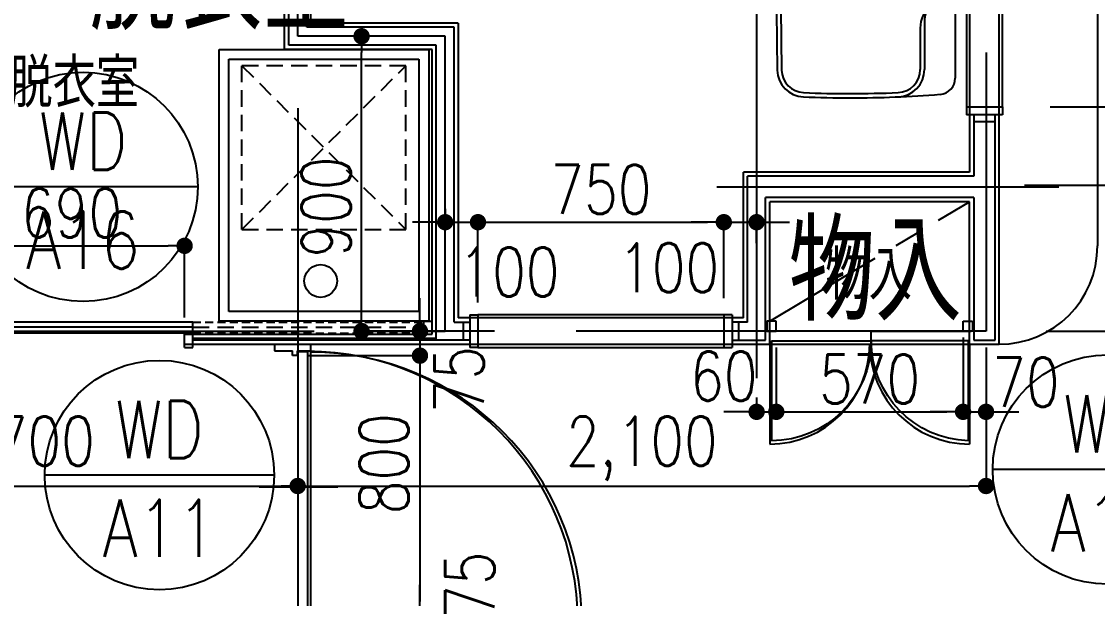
# Model space of a CAD drawing. Header units: millimetres. Extents: x 15495 to 166182, y -39946 to 18307.
# Drawn here: x 112347 to 115630, y -31428 to -29666 of the extents above; entities that cross this region are included whole.
import ezdxf
from ezdxf.enums import TextEntityAlignment as Align

# ---------------------------------------------------------------- set-up
doc = ezdxf.new("R2010")
doc.units = ezdxf.units.MM
doc.header["$LTSCALE"] = 1000
for name, pattern in [('CENTER', [2, 1.25, -0.25, 0.25, -0.25]), ('WaterSpace_CENTER', [2, 1.25, -0.25, 0.25, -0.25]), ('WaterSpace_DASHED', [0.75, 0.5, -0.25]), ('WaterSpace_DASHED2', [0.375, 0.25, -0.125])]:
    doc.linetypes.add(name, pattern=pattern)
doc.layers.get('0').update_dxf_attribs({"linetype": 'CONTINUOUS'})
for name, color, linetype in [('DT_ID', 13, 'CONTINUOUS'), ('E_TEXT', 3, 'CONTINUOUS'), ('F_FITT1-100', 5, 'CONTINUOUS'), ('F_FITT1-50', 5, 'CONTINUOUS'), ('SINK-A_B_C_E_TYPE_A_SANI-100', 60, 'CONTINUOUS'), ('SINK-A_B_C_E_TYPE_A_SANI-50', 60, 'CONTINUOUS'), ('SINK-A_B_C_E_TYPE_DT_ID', 13, 'CONTINUOUS'), ('TF-A_SANI_KYOUTSU', 60, 'CONTINUOUS'), ('TF-DT_ID-100', 13, 'CONTINUOUS'), ('TF-E_DIM-50', 3, 'CONTINUOUS'), ('TF-E_TEXT-100', 3, 'CONTINUOUS'), ('TF-E_TEXT-50', 3, 'CONTINUOUS'), ('TF-F_FITT1-100', 5, 'CONTINUOUS'), ('TF-F_FITT1-50', 5, 'CONTINUOUS'), ('TF-H-AREA-50', 1, 'CENTER'), ('WaterSpace_F_FINI1-50', 190, 'CONTINUOUS'), ('WaterSpace_F_FITT1-100', 5, 'CONTINUOUS'), ('WaterSpace_F_FITT1-50', 5, 'CONTINUOUS'), ('WaterSpace_SP-A_ELSE-50', 6, 'CONTINUOUS'), ('WaterSpace_SP-A_SANI-100', 60, 'CONTINUOUS'), ('WaterSpace_SP-A_SANI-50', 60, 'CONTINUOUS'), ('WaterSpace_SP-A_SANI-KYOUTSU', 60, 'CONTINUOUS'), ('WaterSpace_SP-E_GRID-50', 1, 'WaterSpace_CENTER'), ('WaterSpace_SP-F_FINI1-100', 190, 'CONTINUOUS'), ('WaterSpace_SP-F_FINI1-50', 190, 'CONTINUOUS'), ('WaterSpace_SP-F_FITT1-100', 5, 'CONTINUOUS'), ('WaterSpace_SP-F_FITT1-50', 5, 'CONTINUOUS'), ('WaterSpace_SP-F_FITT2-100', 1, 'CONTINUOUS'), ('WaterSpace_SP-F_FITT2-50', 1, 'CONTINUOUS'), ('WaterSpace_SP-F_HIDE-100', 12, 'CONTINUOUS'), ('WaterSpace_SP-F_HIDE-50', 12, 'CONTINUOUS'), ('WaterSpace_SP-H-AREA-50', 1, 'WaterSpace_CENTER'), ('WaterSpace_SP-H_LINE1-100', 140, 'CONTINUOUS'), ('WaterSpace_SP-H_LINE1-50', 140, 'CONTINUOUS'), ('WaterSpace_SP-U_LGS-50', 120, 'CONTINUOUS')]:
    doc.layers.add(name, color=color, linetype=linetype)
doc.styles.add('DIM', font='romans.shx', dxfattribs={"width": 0.8, "bigfont": 'bigfont.shx'})
doc.styles.add('ROOM', font='romans.shx', dxfattribs={"width": 0.8, "bigfont": 'bigfont.shx'})
doc.styles.add('SINK-A_B_C_E_TYPE_STANDARD', font='TXT', dxfattribs={"bigfont": 'BIGFONT'})
doc.styles.get("Standard").update_dxf_attribs({"font": 'txt.shx', "bigfont": 'bigfont.shx'})
doc.dimstyles.new('DIM50_3_3', dxfattribs={"dimscale": 50, "dimtxt": 3, "dimasz": 1, "dimexe": 0, "dimexo": 1, "dimgap": 0.5, "dimtad": 1, "dimdec": 1, "dimdsep": 46, "dimlunit": 6, "dimtxsty": 'DIM', "dimblk1": 'DOT', "dimblk2": 'DOT', "dimsah": 1, "dimcen": 1, "dimclrd": 256, "dimclre": 256, "dimclrt": 256, "dimadec": 0, "dimazin": 0, "dimtfac": 1, "dimtdec": 1, "dimtix": 1, "dimtmove": 2, "dimatfit": 3, "dimldrblk": 'DOT', "dimfxl": 1, "dimtvp": 0.833333, "dimtolj": 1, "dimarcsym": 0})

# ---------------------------------------------------------------- blocks, each defined once
blk = doc.blocks.new('ROOM')
at = {"layer": 'DT_ID', "flags": 1}
for tag, p in [('室番号', (0, 500)), ('面積', (0, -500)), ('内装制限', (0, -1000)), ('仕上レベル', (0, -1500)), ('スラブレベル', (0, -2000)), ('天井高', (0, -2500)), ('床下地', (0, -3000)), ('床仕上', (0, -3500)), ('巾木高さ', (0, -4000)), ('巾木仕上', (0, -4500)), ('壁下地', (0, -5000)), ('壁仕上', (0, -5500)), ('天井下地', (0, -6000)), ('天井仕上', (0, -6500)), ('見切縁', (0, -7000)), ('備考', (0, -7500))]:
    blk.add_attdef(tag, p, '', height=300, dxfattribs=at)
at = {"layer": 'E_TEXT', "style": 'ROOM', "width": 0.8}
blk.add_attdef('室名', (0, 0), '', height=300, dxfattribs=at)
blk = doc.blocks.new('SINK-A_B_C_E_TYPE_sink-1_2250')
at = {"layer": 'SINK-A_B_C_E_TYPE_A_SANI-100', "linetype": 'Continuous'}
for p, q in [((0, 0), (0, -650)), ((0, 0), (0, -650)), ((2250, 0), (2250, -650)), ((2250, 0), (2250, -650)), ((1297.5, -44), (1962.5, -44)), ((1297.5, -44), (1962.5, -44)), ((1321.1, -586.8), (1500.3, -589.4)), ((1321.1, -586.8), (1500.3, -589.4)), ((1502, -589.5), (1630, -590)), ((1502, -589.5), (1630, -590)), ((1630, -590), (1758, -589.5)), ((1630, -590), (1758, -589.5)), ((1759.8, -589.4), (1938.9, -586.8)), ((1759.8, -589.4), (1938.9, -586.8)), ((0, -650), (2250, -650)), ((0, -650), (2250, -650))]:
    blk.add_line(p, q, dxfattribs=at)
for centre, radius in [((450, -261), 65), ((450, -261), 65), ((582, -456), 72.5), ((582, -456), 72.5)]:
    blk.add_circle(centre, radius, dxfattribs=at)
for centre, radius, start, end in [((1297.5, -94), 50, 90, 175.5283), ((1297.5, -94), 50, 90, 175.5283), ((1962.5, -94), 50, 4.4717, 90), ((1962.5, -94), 50, 4.4717, 90), ((4750, -364), 3513, 175.5283, 180), ((4750, -364), 3513, 175.5283, 180), ((-1490, -364), 3513, 0, 4.4717), ((-1490, -364), 3513, 0, 4.4717), ((318, -456), 72.5, 90, 87.6285), ((318, -456), 72.5, 90, 87.6285), ((4750, -364), 3513, 180, 182.3366), ((4750, -364), 3513, 180, 182.3366), ((-1490, -364), 3513, 357.6634, 0), ((-1490, -364), 3513, 357.6634, 0), ((1322.9, -503.8), 83, 182.3366, 268.8212), ((1322.9, -503.8), 83, 182.3366, 268.8212), ((1937.1, -503.8), 83, 271.1788, 357.6634), ((1937.1, -503.8), 83, 271.1788, 357.6634)]:
    blk.add_arc(centre, radius, start, end, dxfattribs=at)
at = {"layer": 'SINK-A_B_C_E_TYPE_A_SANI-50', "linetype": 'Continuous'}
for p, q in [((0, 0), (0, -650)), ((2250, 0), (2250, -650)), ((1297.5, -44), (1962.5, -44)), ((731, -72), (169, -72)), ((139, -580), (139, -102)), ((761, -580), (761, -102)), ((1469.3, -138), (1323, -138)), ((1449.3, -151), (1323, -151)), ((1790.7, -138), (1937, -138)), ((1810.7, -151), (1937, -151)), ((1321.1, -586.8), (1500.3, -589.4)), ((1321.4, -573.8), (1508, -576.5)), ((1502, -589.5), (1630, -590)), ((1509.7, -576.5), (1748.8, -576.5)), ((1630, -590), (1758, -589.5)), ((1750.5, -576.5), (1938.6, -573.8)), ((1759.8, -589.4), (1938.9, -586.8)), ((731, -610), (169, -610)), ((0, -650), (2250, -650))]:
    blk.add_line(p, q, dxfattribs=at)
for centre, radius in [((1466, -91), 17.5), ((1630, -194), 90.7), ((450, -261), 65), ((582, -456), 72.5)]:
    blk.add_circle(centre, radius, dxfattribs=at)
for centre, radius, start, end in [((1297.5, -94), 50, 90, 175.5283), ((1630, -200), 138, 39.3915, 140.6085), ((1962.5, -94), 50, 4.4717, 90), ((169, -102), 30, 90, 180), ((731, -102), 30, 0, 90), ((4750, -364), 3513, 175.5283, 180), ((-1490, -364), 3513, 0, 4.4717), ((1449.3, -61), 90, 270, 322.4359), ((1469.3, -68), 70, 270, 320.6085), ((1790.7, -68), 70, 219.3915, 270), ((1810.7, -61), 90, 217.5642, 270), ((1323, -221), 83, 90, 177.6105), ((1323, -221), 70, 90, 177.6105), ((1937, -221), 83, 2.3894, 90), ((1937, -221), 70, 2.3894, 90), ((4750, -364), 3500, 177.6105, 180), ((-1490, -364), 3500, 0, 2.3894), ((318, -456), 72.5, 90, 87.6285), ((4750, -364), 3513, 180, 182.3366), ((4750, -364), 3500, 180, 182.3366), ((-1490, -364), 3500, 357.6634, 0), ((-1490, -364), 3513, 357.6634, 0), ((1322.9, -503.8), 83, 182.3366, 268.8212), ((1322.9, -503.8), 70, 182.3366, 268.8212), ((1937.1, -503.8), 70, 271.1788, 357.6634), ((1937.1, -503.8), 83, 271.1788, 357.6634), ((169, -580), 30, 180, 270), ((731, -580), 30, 270, 0)]:
    blk.add_arc(centre, radius, start, end, dxfattribs=at)
at = {"layer": 'SINK-A_B_C_E_TYPE_DT_ID', "style": 'SINK-A_B_C_E_TYPE_STANDARD', "flags": 1}
for tag, p in [('KTメーカー', (3312.6, 559.4)), ('KT品番', (3312.6, 43.1)), ('KT価格', (3312.6, -456.9)), ('KT取付個所', (3312.6, -852.2)), ('KT寸法（W）', (3321.5, -1319)), ('KT寸法（D）', (3345.3, -1741.7)), ('KTカウンター', (3348.4, -2139.5)), ('KT調理器具', (3348.4, -2556.1)), ('KT水栓金具', (3348.4, -3056.1)), ('KT特記事項', (3348.4, -3531.9))]:
    blk.add_attdef(tag, p, '', height=250, dxfattribs=at)
blk = doc.blocks.new('SINK-A_B_C_E_TYPE')
at = {"layer": 'SINK-A_B_C_E_TYPE_DT_ID', "linetype": 'Continuous'}
blk.add_blockref('SINK-A_B_C_E_TYPE_sink-1_2250', (0, 0), dxfattribs=at)
blk.add_blockref('SINK-A_B_C_E_TYPE_sink-1_2250', (0, 0), dxfattribs=at)
blk = doc.blocks.new('WaterSpace_WD-A16_100')
at = {"layer": 'WaterSpace_F_FITT1-100'}
blk.add_line((715, 51.5), (5, 51.5), dxfattribs=at)
at = {"layer": 'WaterSpace_F_FITT1-100', "linetype": 'WaterSpace_DASHED', "ltscale": 0.1}
blk.add_line((715, 51.5), (1420, 51.5), dxfattribs=at)
blk = doc.blocks.new('WaterSpace_WD-A16_50')
at = {"layer": 'WaterSpace_F_FINI1-50'}
blk.add_line((740, 31), (1470, 31), dxfattribs=at)
at = {"layer": 'WaterSpace_F_FITT1-50'}
for p, q in [((0, 90), (25, 90)), ((0, -10.000125), (0, 90)), ((25, -10.000125), (25, 90)), ((30, 34), (30, 67)), ((740, 67), (30, 67)), ((740, 34), (740, 67)), ((1445, 31), (1445, 70)), ((1445, 70), (1470, 70)), ((740, 34), (30, 34)), ((740, 31), (715, 31)), ((715, -10.000125), (715, 31)), ((740, -10.000125), (740, 31)), ((0, -10.000125), (25, -10.000125)), ((715, -10.00025), (740, -10.00025))]:
    blk.add_line(p, q, dxfattribs=at)
at = {"layer": 'WaterSpace_F_FITT1-50', "linetype": 'WaterSpace_DASHED2', "ltscale": 0.1}
for p, q in [((740, 67), (1445, 67)), ((740, 34), (1445, 34))]:
    blk.add_line(p, q, dxfattribs=at)
blk = doc.blocks.new('WaterSpace_WD-A18_100')
at = {"layer": 'WaterSpace_F_FITT1-100'}
for p, q in [((0, 0), (0, 305)), ((610, 0), (610, 305))]:
    blk.add_line(p, q, dxfattribs=at)
for centre, start, end in [((0, 0), 0, 90), ((610, 0), 90, 180)]:
    blk.add_arc(centre, 305, start, end, dxfattribs=at)
blk = doc.blocks.new('WaterSpace_WD-A18_50')
at = {"layer": 'WaterSpace_F_FITT1-50'}
for p, q in [((-605, -10), (-605, 295)), ((-5, -10), (-5, 294.8)), ((-605, -10), (-300, -10)), ((-300, -10), (-300, -40)), ((-5, -10), (-300, -10))]:
    blk.add_line(p, q, dxfattribs=at)
at = {"layer": 'WaterSpace_F_FITT1-50', "linetype": 'Continuous'}
for p, q in [((-619, -40), (-590, -40)), ((-619, -70), (-619, -40)), ((-590, -40), (-590, -70)), ((-20, -40), (-20, -70)), ((9, -40), (-20, -40)), ((9, -70), (9, -40)), ((-590, -70), (-619, -70)), ((-20, -70), (9, -70))]:
    blk.add_line(p, q, dxfattribs=at)
at = {"layer": 'WaterSpace_F_FITT1-50'}
for centre, start, end in [((-605, -10), 360, 90), ((5, -10), 91.8789, 180)]:
    blk.add_arc(centre, 305, start, end, dxfattribs=at)
blk = doc.blocks.new('WaterSpace')
at = {"layer": 'WaterSpace_SP-A_ELSE-50'}
blk.add_line((2440, -490), (2440, -2590), dxfattribs=at)
blk.add_arc((2140, -2590), 300, 270, 0, dxfattribs=at)
at = {"layer": 'WaterSpace_SP-A_SANI-100'}
for p, q in [((-240, -2820), (-240, -1990)), ((-240, -1990), (400, -1990)), ((400, -1990), (400, -2820)), ((400, -2820), (-240, -2820))]:
    blk.add_line(p, q, dxfattribs=at)
at = {"layer": 'WaterSpace_SP-A_SANI-50'}
for p, q in [((-240, -2820), (-240, -1990)), ((-240, -2820), (-240, -1990)), ((-240, -1990), (400, -1990)), ((-240, -1990), (400, -1990)), ((400, -1990), (400, -2820)), ((400, -1990), (400, -2820)), ((-210, -2790), (-210, -2020)), ((-210, -2790), (-210, -2020)), ((-210, -2020), (370, -2020)), ((-210, -2020), (370, -2020)), ((370, -2020), (370, -2790)), ((370, -2020), (370, -2790)), ((34.6, -2661.6), (45, -2653.7)), ((34.6, -2661.6), (45, -2653.7)), ((45, -2653.7), (57.1, -2648.7)), ((45, -2653.7), (57.1, -2648.7)), ((57.1, -2648.7), (70, -2647)), ((57.1, -2648.7), (70, -2647)), ((70, -2647), (82.9, -2648.7)), ((70, -2647), (82.9, -2648.7)), ((82.9, -2648.7), (95, -2653.7)), ((82.9, -2648.7), (95, -2653.7)), ((95, -2653.7), (105.4, -2661.6)), ((95, -2653.7), (105.4, -2661.6)), ((20, -2697), (21.7, -2684.1)), ((20, -2697), (21.7, -2684.1)), ((21.7, -2684.1), (26.7, -2672)), ((21.7, -2684.1), (26.7, -2672)), ((26.7, -2672), (34.6, -2661.6)), ((26.7, -2672), (34.6, -2661.6)), ((105.4, -2661.6), (113.3, -2672)), ((105.4, -2661.6), (113.3, -2672)), ((113.3, -2672), (118.3, -2684.1)), ((113.3, -2672), (118.3, -2684.1)), ((118.3, -2684.1), (120, -2697)), ((118.3, -2684.1), (120, -2697)), ((21.7, -2709.9), (20, -2697)), ((21.7, -2709.9), (20, -2697)), ((26.7, -2722), (21.7, -2709.9)), ((26.7, -2722), (21.7, -2709.9)), ((34.6, -2732.4), (26.7, -2722)), ((34.6, -2732.4), (26.7, -2722)), ((113.3, -2722), (105.4, -2732.4)), ((113.3, -2722), (105.4, -2732.4)), ((118.3, -2709.9), (113.3, -2722)), ((118.3, -2709.9), (113.3, -2722)), ((120, -2697), (118.3, -2709.9)), ((120, -2697), (118.3, -2709.9)), ((45, -2740.3), (34.6, -2732.4)), ((45, -2740.3), (34.6, -2732.4)), ((57.1, -2745.3), (45, -2740.3)), ((57.1, -2745.3), (45, -2740.3)), ((70, -2747), (57.1, -2745.3)), ((70, -2747), (57.1, -2745.3)), ((82.9, -2745.3), (70, -2747)), ((82.9, -2745.3), (70, -2747)), ((95, -2740.3), (82.9, -2745.3)), ((95, -2740.3), (82.9, -2745.3)), ((105.4, -2732.4), (95, -2740.3)), ((105.4, -2732.4), (95, -2740.3)), ((370, -2790), (-210, -2790)), ((370, -2790), (-210, -2790)), ((400, -2820), (-240, -2820)), ((400, -2820), (-240, -2820))]:
    blk.add_line(p, q, dxfattribs=at)
at = {"layer": 'WaterSpace_SP-E_GRID-50'}
for p, q in [((1400, -2276.4), (1400, -2993.8)), ((1400, -2276.4), (1400, -2993.8)), ((1278.5, -2410), (2321.7, -2410))]:
    blk.add_line(p, q, dxfattribs=at)
at = {"layer": 'WaterSpace_SP-F_FINI1-100'}
for p, q in [((40, -1910), (40, -105)), ((-40, -1990), (-40, -1490)), ((490, -1910), (40, -1910)), ((490, -1910), (490, -2810)), ((410, -1990), (-40, -1990)), ((410, -1990), (-40, -1990)), ((410, -2859), (410, -1990)), ((2050, -2165), (2050, -2365)), ((2140, -2890), (2140, -2165)), ((1360, -2810), (1360, -2365)), ((2050, -2365), (1360, -2365)), ((2050, -2455), (1440, -2455)), ((1440, -2890), (1440, -2455)), ((2050, -2890), (2050, -2455)), ((550, -2810), (490, -2810)), ((1360, -2810), (1300, -2810)), ((-345, -2890), (-345, -2859)), ((-345, -2859), (410, -2859)), ((-345, -2890), (-70.3, -2890)), ((39.7, -2890), (550, -2890)), ((1300, -2890), (1440, -2890)), ((2050, -2890), (2140, -2890))]:
    blk.add_line(p, q, dxfattribs=at)
at = {"layer": 'WaterSpace_SP-F_FINI1-50'}
for p, q in [((40, -1910), (40, -105)), ((-40, -1990), (-40, -1490)), ((490, -1910), (40, -1910)), ((490, -1910), (490, -2810)), ((410, -1990), (-40, -1990)), ((410, -2820), (410, -1990)), ((2050, -2190), (2050, -2365)), ((2140, -2890), (2140, -2190)), ((1360, -2810), (1360, -2365)), ((2050, -2365), (1360, -2365)), ((1440, -2820), (1440, -2455)), ((2050, -2455), (1440, -2455)), ((2050, -2820), (2050, -2455)), ((525, -2810), (490, -2810)), ((1360, -2810), (1325, -2810)), ((1440, -2890), (1440, -2850)), ((2050, -2890), (2050, -2850)), ((-320, -2890), (525, -2890)), ((1325, -2890), (1440, -2890)), ((2050, -2890), (2140, -2890))]:
    blk.add_line(p, q, dxfattribs=at)
at = {"layer": 'WaterSpace_SP-F_FITT1-100'}
for p, q in [((2050, -2165), (2140, -2165)), ((550, -2810), (550, -2890)), ((1300, -2810), (1300, -2890)), ((1440, -2890), (2050, -2890))]:
    blk.add_line(p, q, dxfattribs=at)
at = {"layer": 'WaterSpace_SP-F_FITT1-50'}
for p, q in [((2040, -2165), (2040, -2190)), ((2040, -2165), (2150, -2165)), ((2150, -2165), (2150, -2190)), ((2150, -2190), (2040, -2190)), ((410, -2859), (410, -2820)), ((410, -2859), (410, -2820)), ((525, -2800), (550, -2800)), ((525, -2800), (525, -2900)), ((550, -2800), (550, -2900)), ((1325, -2800), (1300, -2800)), ((1300, -2800), (1300, -2900)), ((1325, -2800), (1325, -2900)), ((1750, -2850), (1445, -2850)), ((1750, -2850), (1445, -2850)), ((1750, -2850), (2055, -2850)), ((1750, -2850), (2055, -2850)), ((385, -2859), (410, -2859)), ((385, -2859), (410, -2859)), ((550, -2900), (525, -2900)), ((1300, -2900), (1325, -2900))]:
    blk.add_line(p, q, dxfattribs=at)
at = {"layer": 'WaterSpace_SP-F_FITT2-100'}
for p, q in [((2050, -1265), (2050, -2165)), ((2140, -2165), (2140, -1265))]:
    blk.add_line(p, q, dxfattribs=at)
at = {"layer": 'WaterSpace_SP-F_FITT2-50'}
for p, q in [((2040, -1265), (2040, -2165)), ((2040, -1265), (2040, -2165)), ((2150, -2165), (2150, -1265)), ((2150, -2165), (2150, -1265))]:
    blk.add_line(p, q, dxfattribs=at)
at = {"layer": 'WaterSpace_SP-F_HIDE-100', "ltscale": 0.2}
for p, q in [((1300, -2810), (550, -2810)), ((550, -2890), (1300, -2890))]:
    blk.add_line(p, q, dxfattribs=at)
at = {"layer": 'WaterSpace_SP-F_HIDE-50', "ltscale": 0.2}
for p, q in [((1300, -2800), (550, -2800)), ((550, -2900), (1300, -2900))]:
    blk.add_line(p, q, dxfattribs=at)
at = {"layer": 'WaterSpace_SP-H-AREA-50'}
for points in [[(0, 0), (2100, 0), (2100, -2850), (450, -2850), (450, -1950), (0, -1950), (0, 0)], [(0, -1450), (-1700, -1450), (-1700, -2850), (450, -2850), (450, -1950), (0, -1950), (0, -1450)], [(0, -1450), (-1700, -1450), (-1700, -2850), (450, -2850), (450, -1950), (0, -1950), (0, -1450)]]:
    blk.add_lwpolyline(points, dxfattribs=at)
at = {"layer": 'WaterSpace_SP-H_LINE1-100', "linetype": 'WaterSpace_DASHED2', "ltscale": 0.2}
for p, q in [((330, -2040), (-170, -2040)), ((-170, -2540), (330, -2040)), ((-170, -2040), (330, -2540)), ((-170, -2540), (-170, -2040)), ((330, -2540), (330, -2040)), ((-170, -2540), (330, -2540))]:
    blk.add_line(p, q, dxfattribs=at)
at = {"layer": 'WaterSpace_SP-H_LINE1-100', "linetype": 'WaterSpace_CENTER', "ltscale": 0.3}
blk.add_line((1440, -2820), (2050, -2455), dxfattribs=at)
at = {"layer": 'WaterSpace_SP-H_LINE1-50', "linetype": 'WaterSpace_DASHED2', "ltscale": 0.2}
for p, q in [((330, -2040), (-170, -2040)), ((-170, -2040), (330, -2540)), ((-170, -2540), (330, -2040)), ((-170, -2540), (-170, -2040)), ((330, -2040), (-170, -2040)), ((-170, -2040), (330, -2540)), ((-170, -2540), (330, -2040)), ((-170, -2540), (-170, -2040)), ((330, -2540), (330, -2040)), ((330, -2540), (330, -2040)), ((-170, -2540), (330, -2540)), ((-170, -2540), (330, -2540))]:
    blk.add_line(p, q, dxfattribs=at)
at = {"layer": 'WaterSpace_SP-H_LINE1-50', "linetype": 'WaterSpace_CENTER', "ltscale": 0.3}
blk.add_line((1440, -2820), (2050, -2455), dxfattribs=at)
blk.add_line((1440, -2820), (2050, -2455), dxfattribs=at)
at = {"layer": 'WaterSpace_SP-U_LGS-50'}
for p, q in [((27.5, -1922.5), (27.5, -75)), ((-27.5, -1977.5), (-27.5, -1477.5)), ((477.5, -1922.5), (27.5, -1922.5)), ((477.5, -2822.5), (477.5, -1922.5)), ((422.5, -1977.5), (-27.5, -1977.5)), ((422.5, -2877.5), (422.5, -1977.5)), ((2062.5, -2190), (2062.5, -2377)), ((2127.5, -2877.5), (2127.5, -2190)), ((2062.5, -2210), (2127.5, -2210)), ((1372.5, -2822.5), (1372.5, -2377)), ((2062.5, -2377), (1372.5, -2377)), ((2062.5, -2442.5), (1427.5, -2442.5)), ((1427.5, -2877.5), (1427.5, -2442.5)), ((2062.5, -2442.5), (2062.5, -2877.5)), ((477.5, -2822.5), (525, -2822.5)), ((505, -2822.5), (505, -2877.5)), ((1372.5, -2822.5), (1325, -2822.5)), ((1345, -2822.5), (1345, -2877.5)), ((-320, -2871.5), (422.5, -2871.5)), ((525, -2877.5), (-320, -2877.5)), ((1325, -2877.5), (1427.5, -2877.5)), ((2062.5, -2877.5), (2127.5, -2877.5))]:
    blk.add_line(p, q, dxfattribs=at)
at = {"layer": 'WaterSpace_SP-A_SANI-KYOUTSU', "rotation": 270}
blk.add_blockref('SINK-A_B_C_E_TYPE', (2050, -115), dxfattribs=at)
at = {"layer": 'WaterSpace_SP-F_FITT1-100'}
blk.add_blockref('WaterSpace_WD-A16_100', (-1035, -2890), dxfattribs=at)
at = {"layer": 'WaterSpace_SP-F_FITT1-100', "rotation": 180}
blk.add_blockref('WaterSpace_WD-A18_100', (2050, -2890), dxfattribs=at)
at = {"layer": 'WaterSpace_SP-F_FITT1-50'}
blk.add_blockref('WaterSpace_WD-A16_50', (-1060, -2890), dxfattribs=at)
at = {"layer": 'WaterSpace_SP-F_FITT1-50', "yscale": -1}
blk.add_blockref('WaterSpace_WD-A18_50', (2050, -2890), dxfattribs=at)
blk = doc.blocks.new('TATEGU-KIGOU')
at = {"color": 2}
blk.add_line((350, 0), (-350, 0), dxfattribs=at)
blk.add_circle((0, 0), 350, dxfattribs=at)
at = {"color": 2, "style": 'ROOM', "width": 0.8}
for tag, p in [('建具種別', (0, 51.6)), ('建具番号', (0, -250.1))]:
    blk.add_attdef(tag, text='', height=175, dxfattribs=at).set_placement(p, align=Align.CENTER)
at = {"flags": 1}
for tag, p in [('内法寸法（W）', (-414, -713.8)), ('内法寸法（H）', (-414, -1063.8)), ('階', (-373.6, -1414.3)), ('部屋名', (-373.6, -1786.8)), ('メーカー名', (-373.6, -2148.9)), ('値段', (-373.6, -2498.9)), ('重量', (-373.6, -2848.9)), ('建具形状', (-373.6, -3199)), ('開閉方式', (-373.6, -3549)), ('取付場所', (-373.6, -3899)), ('見込', (-373.6, -4296.3)), ('扉厚', (-373.6, -4646.3)), ('仕上', (-373.6, -4996.3)), ('ガラス', (-373.6, -5346.3)), ('建具金物', (-373.6, -5696.3)), ('枠形状', (-373.6, -6046.3)), ('沓摺形状', (-373.6, -6396.3)), ('特記事項', (-373.6, -6746.3)), ('防火性能', (-373.6, -7096.3))]:
    blk.add_attdef(tag, p, '', height=175, dxfattribs=at)
blk = doc.blocks.new('WD-A11_100')
at = {"layer": 'F_FITT1-100'}
for q in [(-867.2, 415), (-40.2, -412.4)]:
    blk.add_line((-40, 415), q, dxfattribs=at)
blk.add_arc((-39.8, 415), 827.4, 180, 269.9719, dxfattribs=at)
blk = doc.blocks.new('TF-BLOCK_100')
at = {"layer": 'TF-A_SANI_KYOUTSU'}
blk.add_blockref('WaterSpace', (21900, 6500), dxfattribs=at)
at = {"layer": 'TF-DT_ID-100'}
for p, values in [((21245.25, 4090.17), {'建具種別': 'WD', '建具番号': 'A16'}), ((21478.25, 3210.49), {'建具種別': 'WD', '建具番号': 'A11'}), ((24370.38, 3227.36), {'建具種別': 'WD', '建具番号': 'A18'})]:
    blk.add_blockref('TATEGU-KIGOU', p, dxfattribs=at).add_auto_attribs(values)
at = {"layer": 'TF-E_TEXT-100'}
ref = blk.add_blockref('ROOM', (20472.55, 4568.92), dxfattribs=at)
ref.add_attrib('室名', '洗面・脱衣室', (20472.55, 4568.92), dxfattribs={"height": 300, "style": 'ROOM', "width": 0.8})
ref = blk.add_blockref('ROOM', (23397.84, 3681.56), dxfattribs=at)
ref.add_attrib('室名', '物入', (23397.84, 3681.56), dxfattribs={"height": 300, "style": 'ROOM', "width": 0.8})
at = {"layer": 'TF-F_FITT1-100', "xscale": -1, "yscale": -1}
blk.add_blockref('WD-A11_100', (21900, 3173.53), dxfattribs=at)
blk = doc.blocks.new('DOT')
at = {"color": 0, "linetype": 'ByBlock'}
blk.add_line((-0.5, 0), (-1, 0), dxfattribs=at)
at = {"color": 0, "linetype": 'ByBlock', "const_width": 0.5}
blk.add_lwpolyline([(-0.25, 0, 1), (0.25, 0, 1)], format="xyb", close=True, dxfattribs=at)
blk = doc.blocks.new('*D700')
at = {"layer": 'TF-E_DIM-50', "lineweight": -2}
for p, q in [((115219.6, -30631.4), (115219.6, -30857.9)), ((114649.6, -30661.4), (114649.6, -30857.9)), ((114699.6, -30857.9), (115169.6, -30857.9))]:
    blk.add_line(p, q, dxfattribs=at)
at = {"layer": 'TF-E_DIM-50', "lineweight": -2, "xscale": 50, "yscale": 50, "zscale": 50, "rotation": 180}
blk.add_blockref('DOT', (114649.6, -30857.9), dxfattribs=at)
at = {"layer": 'TF-E_DIM-50', "lineweight": -2, "xscale": 50, "yscale": 50, "zscale": 50}
blk.add_blockref('DOT', (115219.6, -30857.9), dxfattribs=at)
at = {"layer": 'TF-E_DIM-50', "insert": (114934.6, -30757.9), "char_height": 150, "attachment_point": 5, "style": 'DIM'}
blk.add_mtext('\\A1;570', dxfattribs=at)
blk = doc.blocks.new('_DOT')
at = {"color": 0, "linetype": 'ByBlock'}
blk.add_line((-0.5, 0), (-1, 0), dxfattribs=at)
at = {"color": 0, "linetype": 'ByBlock', "const_width": 0.5}
blk.add_lwpolyline([(-0.25, 0, 1), (0.25, 0, 1)], format="xyb", close=True, dxfattribs=at)
blk = doc.blocks.new('*D699')
at = {"layer": 'TF-E_DIM-50', "lineweight": -2}
for p, q in [((114649.6, -30661.4), (114649.6, -30857.9)), ((114589.6, -30814), (114589.6, -30857.9)), ((114539.6, -30857.9), (114489.6, -30857.9)), ((114589.6, -30857.9), (114649.6, -30857.9)), ((114699.6, -30857.9), (114749.6, -30857.9))]:
    blk.add_line(p, q, dxfattribs=at)
at = {"layer": 'TF-E_DIM-50', "lineweight": -2, "xscale": 50, "yscale": 50, "zscale": 50}
blk.add_blockref('DOT', (114589.6, -30857.9), dxfattribs=at)
at = {"layer": 'TF-E_DIM-50', "lineweight": -2, "xscale": 50, "yscale": 50, "zscale": 50, "rotation": 180}
blk.add_blockref('DOT', (114649.6, -30857.9), dxfattribs=at)
at = {"layer": 'TF-E_DIM-50', "insert": (114489.7, -30749), "char_height": 150, "attachment_point": 5, "style": 'DIM'}
blk.add_mtext('\\A1;60', dxfattribs=at)
blk = doc.blocks.new('*D690')
at = {"layer": 'TF-E_DIM-50', "lineweight": -2}
for p, q in [((113189.6, -29930.5), (113189.6, -31084.3)), ((115289.6, -30830.5), (115289.6, -31084.3)), ((113239.6, -31084.3), (115239.6, -31084.3))]:
    blk.add_line(p, q, dxfattribs=at)
at = {"layer": 'TF-E_DIM-50', "lineweight": -2, "xscale": 50, "yscale": 50, "zscale": 50, "rotation": 180}
blk.add_blockref('DOT', (113189.6, -31084.3), dxfattribs=at)
at = {"layer": 'TF-E_DIM-50', "lineweight": -2, "xscale": 50, "yscale": 50, "zscale": 50}
blk.add_blockref('DOT', (115289.6, -31084.3), dxfattribs=at)
at = {"layer": 'TF-E_DIM-50', "insert": (114239.6, -30970.1), "char_height": 150, "attachment_point": 5, "style": 'DIM'}
blk.add_mtext('\\A1;2,100', dxfattribs=at)
blk = doc.blocks.new('*D618')
at = {"layer": 'TF-E_DIM-50', "lineweight": -2}
for p, q in [((113223.9, -30686.4), (113562.6, -30686.4)), ((113562.6, -30736.4), (113562.6, -31436.4)), ((113223.9, -31486.4), (113562.6, -31486.4))]:
    blk.add_line(p, q, dxfattribs=at)
at = {"layer": 'TF-E_DIM-50', "lineweight": -2, "xscale": 50, "yscale": 50, "zscale": 50}
for p, rotation in [((113562.6, -30686.4), 90), ((113562.6, -31486.4), 270)]:
    blk.add_blockref('DOT', p, dxfattribs=dict(at, rotation=rotation))
at = {"layer": 'TF-E_DIM-50', "insert": (113452.9, -31016.3), "char_height": 150, "attachment_point": 5, "rotation": 90, "style": 'DIM'}
blk.add_mtext('\\A1;800', dxfattribs=at)
blk = doc.blocks.new('WD-A11_50')
at = {"layer": 'F_FITT1-50'}
for p, q in [((-30.5, -61.8), (-854.5, -61.8)), ((70.3, -40), (-39.7, -40)), ((-39.7, -60), (-39.7, -40)), ((1.8, -60), (-39.7, -60)), ((0, -61.8), (-30.5, -61.8)), ((-30.5, -61.8), (-30.5, -888.1)), ((0, -886.7), (0, -60.4)), ((1.8, -60), (1.8, -75)), ((15.7, -75), (15.7, -60)), ((70.3, -60), (15.7, -60)), ((70.3, -40), (70.3, -60)), ((1.8, -75), (15.7, -75)), ((117.2, -475), (-122.8, -475)), ((1.8, -875), (15.7, -875)), ((1.8, -890), (1.8, -875)), ((15.7, -875), (15.7, -890)), ((-39.7, -890), (-39.7, -910)), ((1.8, -890), (-39.7, -890)), ((0, -888.1), (-30.5, -888.1)), ((70.3, -890), (15.7, -890)), ((70.3, -910), (70.3, -890))]:
    blk.add_line(p, q, dxfattribs=at)
blk.add_arc((-28.5, -62.2), 826, 179.9767, 269.8636, dxfattribs=at)
blk = doc.blocks.new('*D590')
at = {"layer": 'TF-E_DIM-50', "lineweight": -2}
for p, q in [((113189.6, -29930.5), (113189.6, -31084.3)), ((111489.6, -30830.5), (111489.6, -31084.3)), ((111539.6, -31084.3), (113139.6, -31084.3))]:
    blk.add_line(p, q, dxfattribs=at)
at = {"layer": 'TF-E_DIM-50', "lineweight": -2, "xscale": 50, "yscale": 50, "zscale": 50, "rotation": 180}
blk.add_blockref('DOT', (111489.6, -31084.3), dxfattribs=at)
at = {"layer": 'TF-E_DIM-50', "lineweight": -2, "xscale": 50, "yscale": 50, "zscale": 50}
blk.add_blockref('DOT', (113189.6, -31084.3), dxfattribs=at)
at = {"layer": 'TF-E_DIM-50', "insert": (112339.6, -30970.1), "char_height": 150, "attachment_point": 5, "style": 'DIM'}
blk.add_mtext('\\A1;1,700', dxfattribs=at)
blk = doc.blocks.new('*D617')
at = {"layer": 'TF-E_DIM-50', "lineweight": -2}
for p, q in [((113562.6, -31436.4), (113562.6, -31386.4)), ((113223.9, -31486.4), (113562.6, -31486.4)), ((113562.6, -31486.4), (113562.6, -31561.4)), ((113600.2, -31561.4), (113562.6, -31561.4)), ((113562.6, -31611.4), (113562.6, -31661.4))]:
    blk.add_line(p, q, dxfattribs=at)
at = {"layer": 'TF-E_DIM-50', "lineweight": -2, "xscale": 50, "yscale": 50, "zscale": 50}
for p, rotation in [((113562.6, -31486.4), 270), ((113562.6, -31561.4), 90)]:
    blk.add_blockref('DOT', p, dxfattribs=dict(at, rotation=rotation))
at = {"layer": 'TF-E_DIM-50', "insert": (113715, -31386.6), "char_height": 150, "attachment_point": 5, "rotation": 90, "style": 'DIM'}
blk.add_mtext('\\A1;75', dxfattribs=at)
blk = doc.blocks.new('*D616')
at = {"layer": 'TF-E_DIM-50', "lineweight": -2}
for p, q in [((113562.6, -30561.4), (113562.6, -30511.4)), ((113363.1, -30611.4), (113562.6, -30611.4)), ((113562.6, -30611.4), (113562.6, -30686.4)), ((113223.9, -30686.4), (113562.6, -30686.4)), ((113562.6, -30736.4), (113562.6, -30786.4))]:
    blk.add_line(p, q, dxfattribs=at)
at = {"layer": 'TF-E_DIM-50', "lineweight": -2, "xscale": 50, "yscale": 50, "zscale": 50}
for p, rotation in [((113562.6, -30611.4), 270), ((113562.6, -30686.4), 90)]:
    blk.add_blockref('DOT', p, dxfattribs=dict(at, rotation=rotation))
at = {"layer": 'TF-E_DIM-50', "insert": (113682.3, -30759.7), "char_height": 150, "attachment_point": 5, "rotation": 90, "style": 'DIM'}
blk.add_mtext('\\A1;75', dxfattribs=at)
blk = doc.blocks.new('*D615')
at = {"layer": 'TF-E_DIM-50', "lineweight": -2}
for p, q in [((113589.6, -29711.4), (113384.5, -29711.4)), ((113384.5, -30561.4), (113384.5, -29761.4)), ((113689.6, -30611.4), (113384.5, -30611.4))]:
    blk.add_line(p, q, dxfattribs=at)
at = {"layer": 'TF-E_DIM-50', "lineweight": -2, "xscale": 50, "yscale": 50, "zscale": 50}
for p, rotation in [((113384.5, -29711.4), 90), ((113384.5, -30611.4), 270)]:
    blk.add_blockref('DOT', p, dxfattribs=dict(at, rotation=rotation))
at = {"layer": 'TF-E_DIM-50', "insert": (113276.3, -30233), "char_height": 150, "attachment_point": 5, "rotation": 90, "style": 'DIM'}
blk.add_mtext('\\A1;900', dxfattribs=at)
blk = doc.blocks.new('*D614')
at = {"layer": 'TF-E_DIM-50', "lineweight": -2}
for p, q in [((112154.6, -30511.4), (112154.6, -30351.1)), ((112204.6, -30351.1), (112794.6, -30351.1)), ((112844.6, -30570.4), (112844.6, -30351.1))]:
    blk.add_line(p, q, dxfattribs=at)
at = {"layer": 'TF-E_DIM-50', "lineweight": -2, "xscale": 50, "yscale": 50, "zscale": 50, "rotation": 180}
blk.add_blockref('DOT', (112154.6, -30351.1), dxfattribs=at)
at = {"layer": 'TF-E_DIM-50', "lineweight": -2, "xscale": 50, "yscale": 50, "zscale": 50}
blk.add_blockref('DOT', (112844.6, -30351.1), dxfattribs=at)
at = {"layer": 'TF-E_DIM-50', "insert": (112499.6, -30251.1), "char_height": 150, "attachment_point": 5, "style": 'DIM'}
blk.add_mtext('\\A1;690', dxfattribs=at)
blk = doc.blocks.new('*D613')
at = {"layer": 'TF-E_DIM-50', "lineweight": -2}
for p, q in [((113639.6, -30238.7), (113639.6, -30279)), ((113589.6, -30279), (113539.6, -30279)), ((113639.6, -30279), (113739.6, -30279)), ((113739.6, -30523.7), (113739.6, -30279)), ((113789.6, -30279), (113839.6, -30279))]:
    blk.add_line(p, q, dxfattribs=at)
at = {"layer": 'TF-E_DIM-50', "lineweight": -2, "xscale": 50, "yscale": 50, "zscale": 50}
blk.add_blockref('DOT', (113639.6, -30279), dxfattribs=at)
at = {"layer": 'TF-E_DIM-50', "lineweight": -2, "xscale": 50, "yscale": 50, "zscale": 50, "rotation": 180}
blk.add_blockref('DOT', (113739.6, -30279), dxfattribs=at)
at = {"layer": 'TF-E_DIM-50', "insert": (113834.2, -30431.2), "char_height": 150, "attachment_point": 5, "style": 'DIM'}
blk.add_mtext('\\A1;100', dxfattribs=at)
blk = doc.blocks.new('*D612')
at = {"layer": 'TF-E_DIM-50', "lineweight": -2}
for p, q in [((113739.6, -30523.7), (113739.6, -30279)), ((113789.6, -30279), (114439.6, -30279)), ((114489.6, -30511.4), (114489.6, -30279))]:
    blk.add_line(p, q, dxfattribs=at)
at = {"layer": 'TF-E_DIM-50', "lineweight": -2, "xscale": 50, "yscale": 50, "zscale": 50, "rotation": 180}
blk.add_blockref('DOT', (113739.6, -30279), dxfattribs=at)
at = {"layer": 'TF-E_DIM-50', "lineweight": -2, "xscale": 50, "yscale": 50, "zscale": 50}
blk.add_blockref('DOT', (114489.6, -30279), dxfattribs=at)
at = {"layer": 'TF-E_DIM-50', "insert": (114114.6, -30179), "char_height": 150, "attachment_point": 5, "style": 'DIM'}
blk.add_mtext('\\A1;750', dxfattribs=at)
blk = doc.blocks.new('*D611')
at = {"layer": 'TF-E_DIM-50', "lineweight": -2}
for p, q in [((114439.6, -30279), (114389.6, -30279)), ((114489.6, -30511.4), (114489.6, -30279)), ((114489.6, -30279), (114589.6, -30279)), ((114589.6, -30343.5), (114589.6, -30279)), ((114639.6, -30279), (114689.6, -30279))]:
    blk.add_line(p, q, dxfattribs=at)
at = {"layer": 'TF-E_DIM-50', "lineweight": -2, "xscale": 50, "yscale": 50, "zscale": 50}
blk.add_blockref('DOT', (114489.6, -30279), dxfattribs=at)
at = {"layer": 'TF-E_DIM-50', "lineweight": -2, "xscale": 50, "yscale": 50, "zscale": 50, "rotation": 180}
blk.add_blockref('DOT', (114589.6, -30279), dxfattribs=at)
at = {"layer": 'TF-E_DIM-50', "insert": (114321.5, -30418.1), "char_height": 150, "attachment_point": 5, "style": 'DIM'}
blk.add_mtext('\\A1;100', dxfattribs=at)
blk = doc.blocks.new('*D532')
at = {"layer": 'TF-E_DIM-50', "lineweight": -2}
for p, q in [((116191.4, -27761.4), (116179.3, -27761.4)), ((116179.3, -27811.4), (116179.3, -30561.4)), ((115472.9, -30611.4), (116179.3, -30611.4))]:
    blk.add_line(p, q, dxfattribs=at)
at = {"layer": 'TF-E_DIM-50', "lineweight": -2, "xscale": 50, "yscale": 50, "zscale": 50}
for p, rotation in [((116179.3, -27761.4), 90), ((116179.3, -30611.4), 270)]:
    blk.add_blockref('DOT', p, dxfattribs=dict(at, rotation=rotation))
at = {"layer": 'TF-E_DIM-50', "insert": (116065, -29186.4), "char_height": 150, "attachment_point": 5, "rotation": 90, "style": 'DIM'}
blk.add_mtext('\\A1;2,850', dxfattribs=at)
blk = doc.blocks.new('*D537')
at = {"layer": 'TF-E_DIM-50', "lineweight": -2}
for p, q in [((115657.2, -30611.4), (116179.3, -30611.4)), ((116179.3, -30661.4), (116179.3, -31511.4)), ((115147.2, -31561.4), (116179.3, -31561.4))]:
    blk.add_line(p, q, dxfattribs=at)
at = {"layer": 'TF-E_DIM-50', "lineweight": -2, "xscale": 50, "yscale": 50, "zscale": 50}
for p, rotation in [((116179.3, -30611.4), 90), ((116179.3, -31561.4), 270)]:
    blk.add_blockref('DOT', p, dxfattribs=dict(at, rotation=rotation))
at = {"layer": 'TF-E_DIM-50', "insert": (116079.3, -31086.4), "char_height": 150, "attachment_point": 5, "rotation": 90, "style": 'DIM'}
blk.add_mtext('\\A1;950', dxfattribs=at)
blk = doc.blocks.new('*D533')
at = {"layer": 'TF-E_DIM-50', "lineweight": -2}
for p, q in [((115485.1, -29026.4), (115844, -29026.4)), ((115844, -29876.4), (115844, -29076.4)), ((115485.1, -29926.4), (115844, -29926.4))]:
    blk.add_line(p, q, dxfattribs=at)
at = {"layer": 'TF-E_DIM-50', "lineweight": -2, "xscale": 50, "yscale": 50, "zscale": 50}
for p, rotation in [((115844, -29026.4), 90), ((115844, -29926.4), 270)]:
    blk.add_blockref('DOT', p, dxfattribs=dict(at, rotation=rotation))
at = {"layer": 'TF-E_DIM-50', "insert": (115744, -29476.4), "char_height": 150, "attachment_point": 5, "rotation": 90, "style": 'DIM'}
blk.add_mtext('\\A1;900', dxfattribs=at)
blk = doc.blocks.new('*D538')
at = {"layer": 'TF-E_DIM-50', "lineweight": -2}
for p, q in [((115485.1, -29926.4), (115844, -29926.4)), ((115844, -30116.4), (115844, -29976.4)), ((115571.1, -30166.4), (115844, -30166.4))]:
    blk.add_line(p, q, dxfattribs=at)
at = {"layer": 'TF-E_DIM-50', "lineweight": -2, "xscale": 50, "yscale": 50, "zscale": 50}
for p, rotation in [((115844, -29926.4), 90), ((115844, -30166.4), 270)]:
    blk.add_blockref('DOT', p, dxfattribs=dict(at, rotation=rotation))
at = {"layer": 'TF-E_DIM-50', "insert": (115987.7, -30018), "char_height": 150, "attachment_point": 5, "rotation": 90, "style": 'DIM'}
blk.add_mtext('\\A1;240', dxfattribs=at)
blk = doc.blocks.new('*D536')
at = {"layer": 'TF-E_DIM-50', "lineweight": -2}
for p, q in [((115219.6, -30631.4), (115219.6, -30857.9)), ((115289.6, -30661.4), (115289.6, -30857.9)), ((115169.6, -30857.9), (115119.6, -30857.9)), ((115219.6, -30857.9), (115289.6, -30857.9)), ((115339.6, -30857.9), (115389.6, -30857.9))]:
    blk.add_line(p, q, dxfattribs=at)
at = {"layer": 'TF-E_DIM-50', "lineweight": -2, "xscale": 50, "yscale": 50, "zscale": 50}
blk.add_blockref('DOT', (115219.6, -30857.9), dxfattribs=at)
at = {"layer": 'TF-E_DIM-50', "lineweight": -2, "xscale": 50, "yscale": 50, "zscale": 50, "rotation": 180}
blk.add_blockref('DOT', (115289.6, -30857.9), dxfattribs=at)
at = {"layer": 'TF-E_DIM-50', "insert": (115411.4, -30767.4), "char_height": 150, "attachment_point": 5, "style": 'DIM'}
blk.add_mtext('\\A1;70', dxfattribs=at)
blk = doc.blocks.new('*D534')
at = {"layer": 'TF-E_DIM-50', "lineweight": -2}
for p, q in [((115407, -30166.4), (115844, -30166.4)), ((115844, -30561.4), (115844, -30216.4)), ((115824.8, -30611.4), (115844, -30611.4))]:
    blk.add_line(p, q, dxfattribs=at)
at = {"layer": 'TF-E_DIM-50', "lineweight": -2, "xscale": 50, "yscale": 50, "zscale": 50}
for p, rotation in [((115844, -30166.4), 90), ((115844, -30611.4), 270)]:
    blk.add_blockref('DOT', p, dxfattribs=dict(at, rotation=rotation))
at = {"layer": 'TF-E_DIM-50', "insert": (115744, -30388.9), "char_height": 150, "attachment_point": 5, "rotation": 90, "style": 'DIM'}
blk.add_mtext('\\A1;445', dxfattribs=at)
blk = doc.blocks.new('TF-BLOCK_50')
at = {"layer": 'TF-F_FITT1-50'}
blk.add_line((21900, 3585.53), (21900, 2761.53), dxfattribs=at)
at = {"layer": 'TF-H-AREA-50'}
blk.add_lwpolyline([(16700, 3650), (21900, 3650), (21900, 2700), (19850, 2700), (19850, 1925), (18950, 1925), (18950, 2700), (16700, 2700), (16700, 3650)], dxfattribs=at)
at = {"layer": 'TF-A_SANI_KYOUTSU'}
blk.add_blockref('WaterSpace', (21900, 6500), dxfattribs=at)
at = {"layer": 'TF-E_TEXT-50'}
ref = blk.add_blockref('ROOM', (20624.42, 4332.21), dxfattribs=dict(at, xscale=0.5, yscale=0.5, zscale=0.5))
ref.add_attrib('室名', '洗面・脱衣室', (20624.42, 4332.21), dxfattribs={"height": 150, "style": 'ROOM', "width": 0.8})
ref = blk.add_blockref('ROOM', (23509.81, 3745.98), dxfattribs=dict(at, xscale=0.5, yscale=0.5, zscale=0.5))
ref.add_attrib('室名', '物入', (23509.81, 3745.98), dxfattribs={"height": 150, "style": 'ROOM', "width": 0.8})
at = {"layer": 'TF-F_FITT1-50', "xscale": -1, "yscale": -1}
blk.add_blockref('WD-A11_50', (21900, 2700), dxfattribs=at)
at = {"layer": 'TF-E_DIM-50'}
for base, p1, p2, picture, middle in [((24889.66, 3650), (24951.82, 6500), (24133.29, 3650), '*D532', (24775.38, 5075)), ((24554.42, 5235), (24145.56, 4335), (24145.56, 5235), '*D533', (24454.42, 4785)), ((24554.42, 4095), (24485.22, 3650), (24067.38, 4095), '*D534', (24454.42, 3872.5)), ((24889.66, 2700), (24317.64, 3650), (23807.65, 2700), '*D537', (24789.66, 3175))]:
    dim = blk.add_linear_dim(base=base, p1=p1, p2=p2, angle=90, dimstyle='DIM50_3_3', dxfattribs=at)
    dim.commit()
    dim.dimension.update_dxf_attribs({"geometry": picture, "text_midpoint": middle, "insert": (-91289.59, 34261.4)})
for base, p1, p2, picture, middle in [((22094.95, 4550), (22450, 3650), (22350, 4550), '*D615', (21986.76, 4028.44)), ((24554.42, 4335), (24231.53, 4095), (24145.56, 4335), '*D538', (24698.12, 4243.45)), ((22273.04, 3575), (22023.54, 3650), (21884.31, 3575), '*D616', (22392.67, 3501.67)), ((22273.04, 2775), (21884.31, 3575), (21884.31, 2775), '*D618', (22163.33, 3245.07)), ((22273.04, 2700), (21884.31, 2775), (22260.64, 2700), '*D617', (22425.39, 2874.78))]:
    dim = blk.add_linear_dim(base=base, p1=p1, p2=p2, angle=90, dimstyle='DIM50_3_3', dxfattribs=at)
    dim.commit()
    dim.dimension.update_dxf_attribs({"geometry": picture, "text_midpoint": middle, "dimtype": 128, "insert": (-91289.59, 34261.4)})
for base, p1, p2, picture, middle in [((21900, 3177.05), (20200, 3480.86), (21900, 4380.86), '*D590', (21050, 3291.34)), ((24000, 3177.05), (21900, 4380.86), (24000, 3480.86), '*D690', (22950, 3291.34)), ((23200, 3982.4), (22450, 3687.65), (23200, 3700), '*D612', (22825, 4082.4)), ((21555, 3910.29), (20865, 3700), (21555, 3641), '*D614', (21210, 4010.29)), ((23930, 3403.49), (23360, 3650), (23930, 3680), '*D700', (23645, 3503.49))]:
    dim = blk.add_linear_dim(base=base, p1=p1, p2=p2, dimstyle='DIM50_3_3', dxfattribs=at)
    dim.commit()
    dim.dimension.update_dxf_attribs({"geometry": picture, "text_midpoint": middle, "insert": (-91289.59, 34261.4)})
for base, p1, p2, picture, middle in [((22450, 3982.4), (22350, 3972.66), (22450, 3687.65), '*D613', (22544.61, 3830.17)), ((23300, 3982.4), (23200, 3700), (23300, 3867.91), '*D611', (23031.87, 3843.25)), ((24000, 3403.49), (23930, 3680), (24000, 3650), '*D536', (24121.85, 3494.04)), ((23360, 3403.49), (23300, 3497.44), (23360, 3650), '*D699', (23200.1, 3512.41))]:
    dim = blk.add_linear_dim(base=base, p1=p1, p2=p2, dimstyle='DIM50_3_3', dxfattribs=at)
    dim.commit()
    dim.dimension.update_dxf_attribs({"geometry": picture, "text_midpoint": middle, "dimtype": 128, "insert": (-91289.59, 34261.4)})

msp = doc.modelspace()

# ---------------------------------------------------------------- block references
for name in ['TF-BLOCK_100', 'TF-BLOCK_50']:
    msp.add_blockref(name, (91289.6, -34261.4))

doc.saveas('drawing.dxf')
